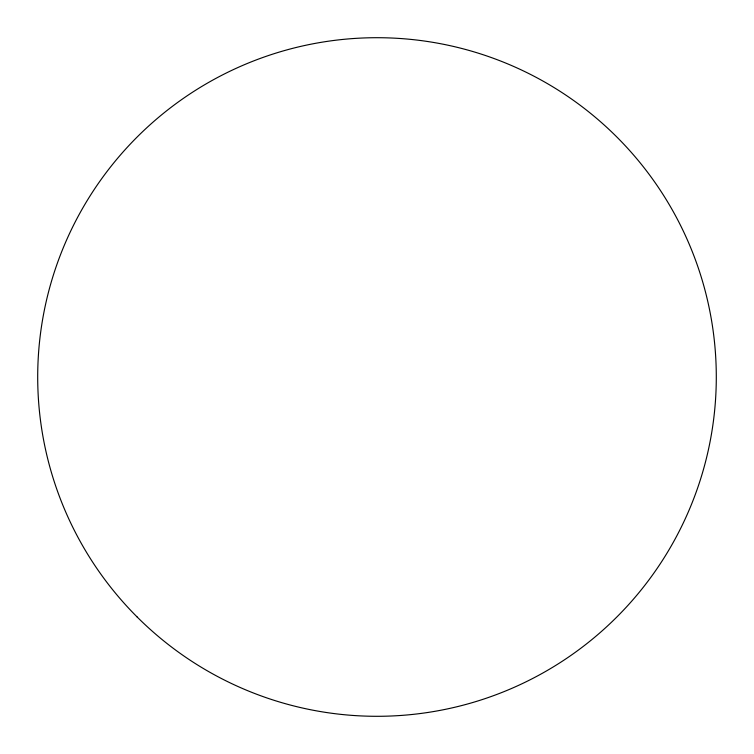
<?xml version="1.0" encoding="UTF-8"?>
<svg xmlns="http://www.w3.org/2000/svg" width="754" height="754" viewBox="0 0 754 754"><rect width="100%" height="100%" fill="white"/><g stroke="black" fill="none" stroke-linecap="round" stroke-linejoin="round"><path stroke-width="1.13" d="M137.077 616.923A339.3 339.3 0 0 0 704.736 464.813A339.3 339.3 0 0 0 289.187 49.264A339.3 339.3 0 0 0 137.077 616.923"/></g></svg>
